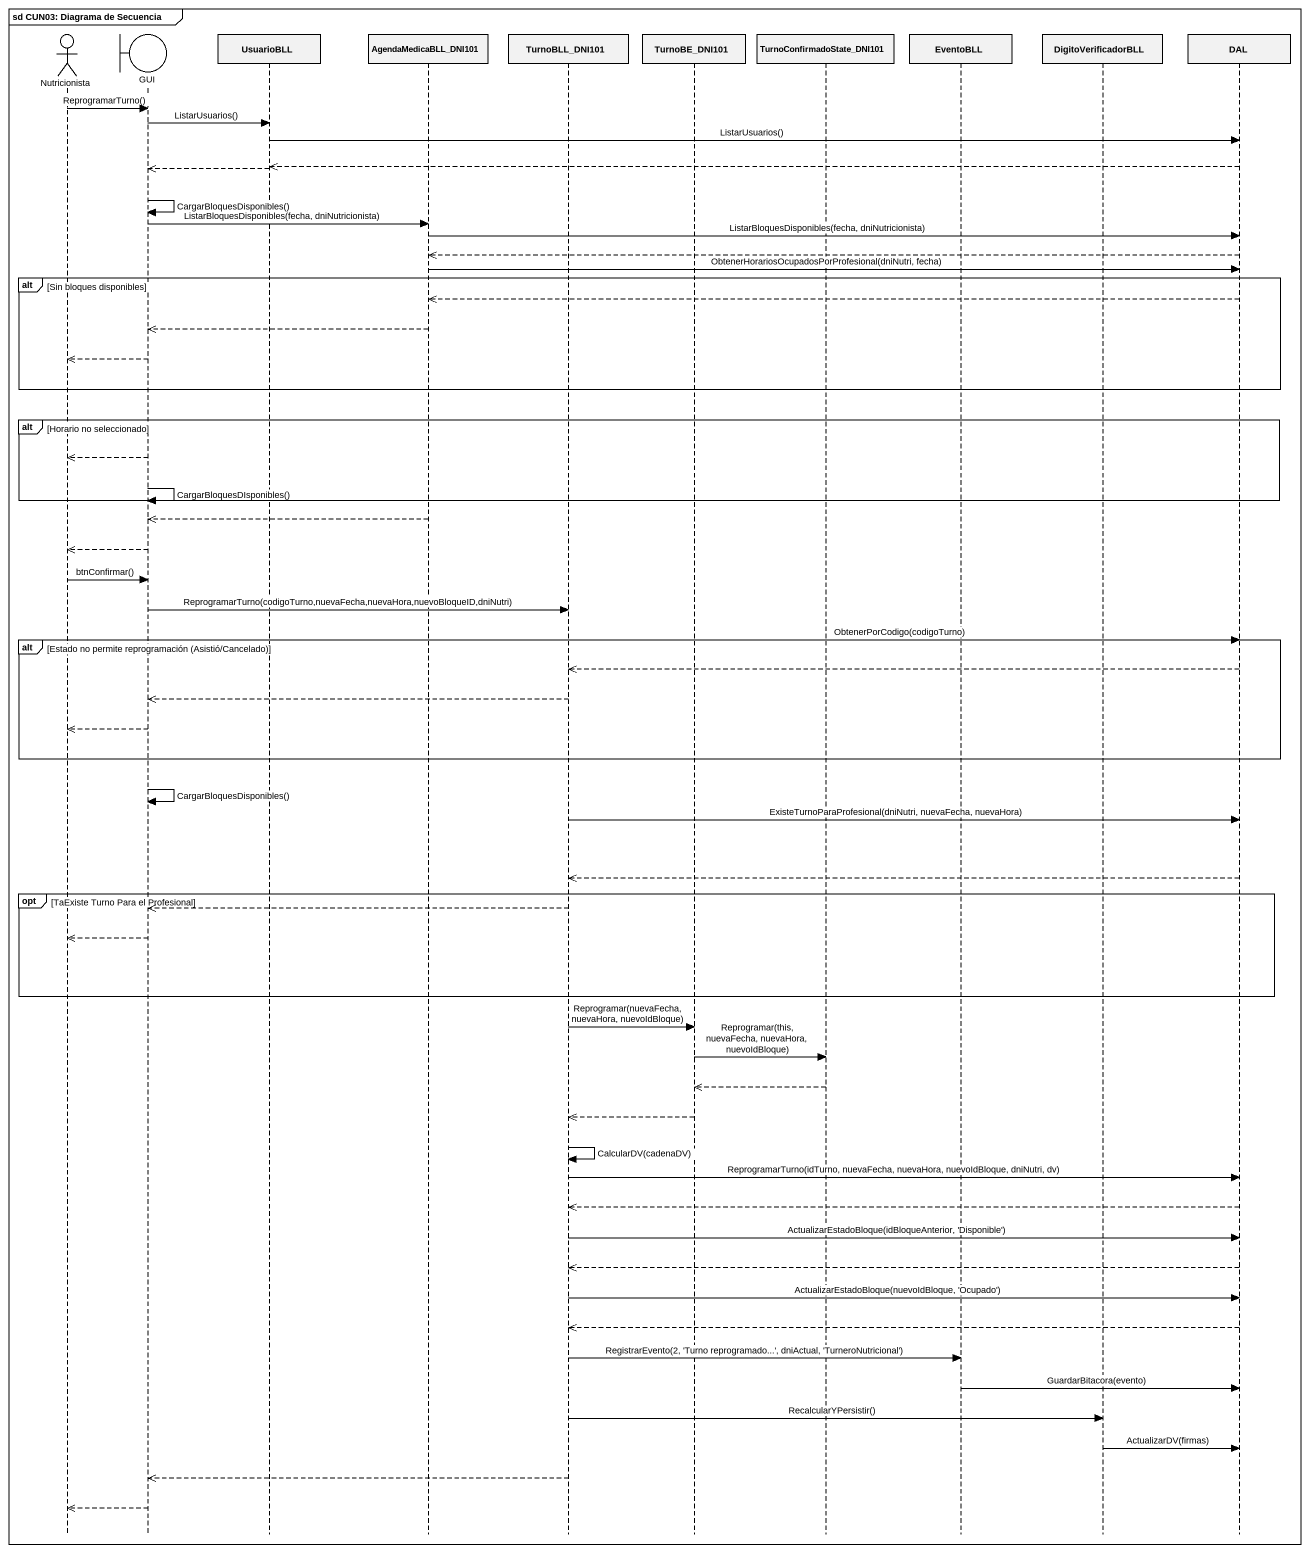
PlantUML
@startuml
mainframe sd CUN03: Diagrama de Secuencia
hide footbox
actor Nutricionista
boundary GUI
participant UsuarioBLL
participant AgendaMedicaBLL_DNI101
participant TurnoBLL_DNI101
participant TurnoBE_DNI101
participant TurnoConfirmadoState_DNI101
participant EventoBLL
participant DigitoVerificadorBLL
participant DAL

Nutricionista -> GUI : ReprogramarTurno()
GUI -> UsuarioBLL : ListarUsuarios()
UsuarioBLL -> DAL : ListarUsuarios()
DAL -->> UsuarioBLL
UsuarioBLL -->> GUI
GUI -> GUI : CargarBloquesDisponibles()
GUI -> AgendaMedicaBLL_DNI101 : ListarBloquesDisponibles(fecha, dniNutricionista)
AgendaMedicaBLL_DNI101 -> DAL : ListarBloquesDisponibles(fecha, dniNutricionista)
DAL -->> AgendaMedicaBLL_DNI101
AgendaMedicaBLL_DNI101 -> DAL : ObtenerHorariosOcupadosPorProfesional(dniNutri, fecha)
alt Sin bloques disponibles
  DAL -->> AgendaMedicaBLL_DNI101
  AgendaMedicaBLL_DNI101 -->> GUI
  GUI -->> Nutricionista
end
alt Horario no seleccionado
  GUI -->> Nutricionista
  GUI -> GUI : CargarBloquesDIsponibles()
end
AgendaMedicaBLL_DNI101 -->> GUI
GUI -->> Nutricionista
Nutricionista -> GUI : btnConfirmar()
GUI -> TurnoBLL_DNI101 : ReprogramarTurno(codigoTurno,nuevaFecha,nuevaHora,nuevoBloqueID,dniNutri)
alt Estado no permite reprogramación (Asistió/Cancelado)
  TurnoBLL_DNI101 -> DAL : ObtenerPorCodigo(codigoTurno)
  DAL -->> TurnoBLL_DNI101
  TurnoBLL_DNI101 -->> GUI
  GUI -->> Nutricionista
end
GUI -> GUI : CargarBloquesDisponibles()
TurnoBLL_DNI101 -> DAL : ExisteTurnoParaProfesional(dniNutri, nuevaFecha, nuevaHora)
DAL -->> TurnoBLL_DNI101
opt TaExiste Turno Para el Profesional
  TurnoBLL_DNI101 -->> GUI
  GUI -->> Nutricionista
end
TurnoBLL_DNI101 -> TurnoBE_DNI101 : Reprogramar(nuevaFecha, nuevaHora, nuevoIdBloque)
TurnoBE_DNI101 -> TurnoConfirmadoState_DNI101 : Reprogramar(this, nuevaFecha, nuevaHora, nuevoIdBloque)
TurnoConfirmadoState_DNI101 -->> TurnoBE_DNI101
TurnoBE_DNI101 -->> TurnoBLL_DNI101
TurnoBLL_DNI101 -> TurnoBLL_DNI101 : CalcularDV(cadenaDV)
TurnoBLL_DNI101 -> DAL : ReprogramarTurno(idTurno, nuevaFecha, nuevaHora, nuevoIdBloque, dniNutri, dv)
DAL -->> TurnoBLL_DNI101
TurnoBLL_DNI101 -> DAL : ActualizarEstadoBloque(idBloqueAnterior, 'Disponible')
DAL -->> TurnoBLL_DNI101
TurnoBLL_DNI101 -> DAL : ActualizarEstadoBloque(nuevoIdBloque, 'Ocupado')
DAL -->> TurnoBLL_DNI101
TurnoBLL_DNI101 -> EventoBLL : RegistrarEvento(2, 'Turno reprogramado...', dniActual, 'TurneroNutricional')
EventoBLL -> DAL : GuardarBitacora(evento)
TurnoBLL_DNI101 -> DigitoVerificadorBLL : RecalcularYPersistir()
DigitoVerificadorBLL -> DAL : ActualizarDV(firmas)
TurnoBLL_DNI101 -->> GUI
GUI -->> Nutricionista
@enduml
